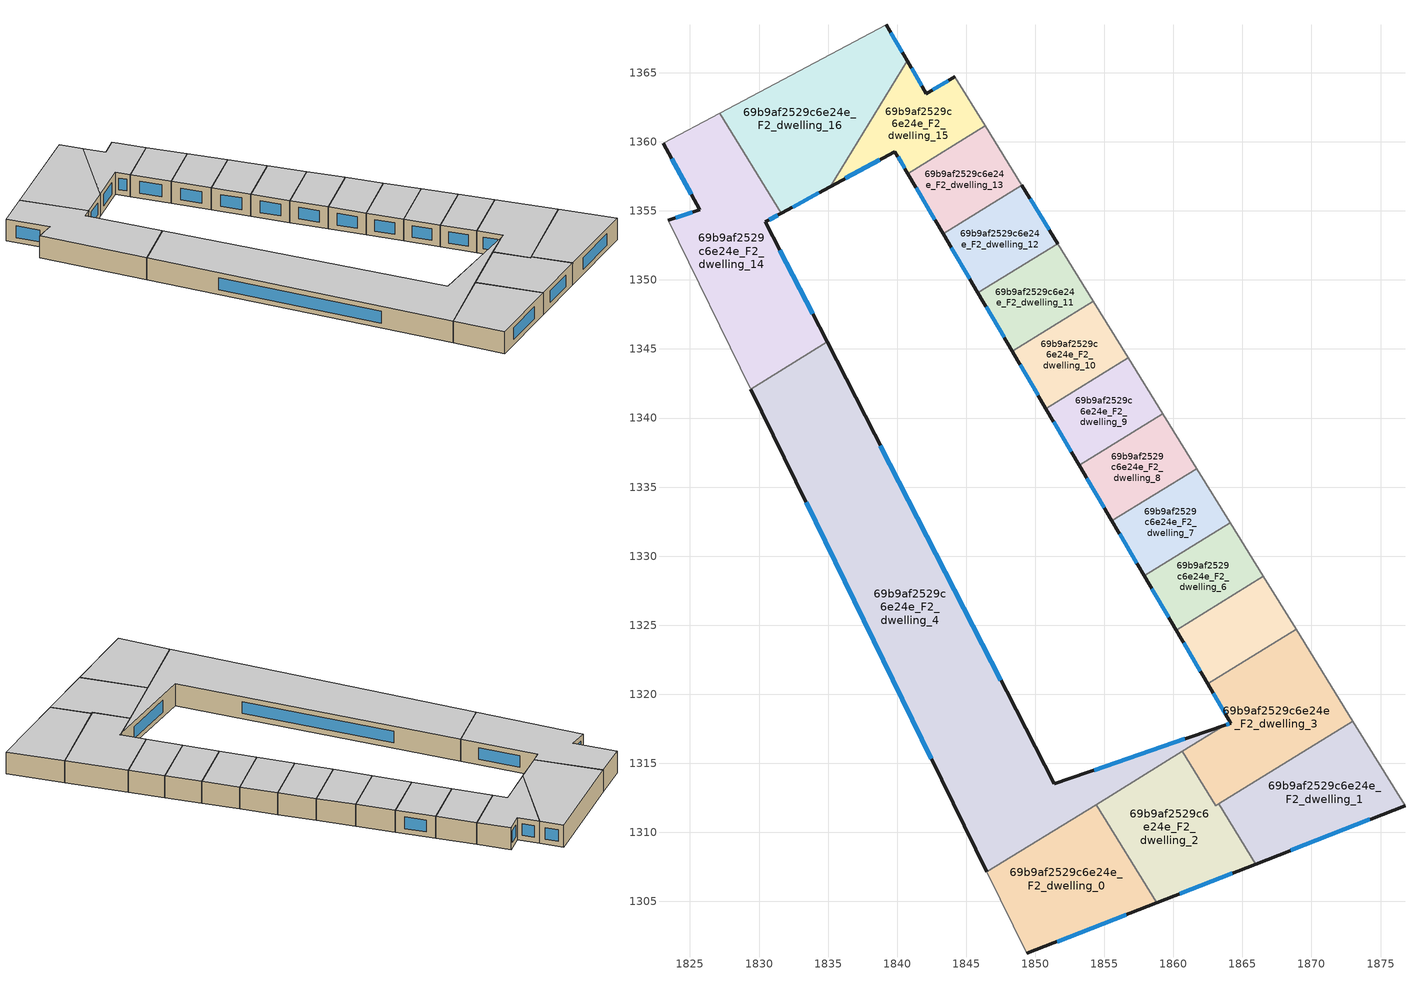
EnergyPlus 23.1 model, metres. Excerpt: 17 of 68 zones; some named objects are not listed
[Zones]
69b9af2529c6e24e_F2_dwelling_0
 floor to 69b9af2529c6e24e_F1_dwelling_0 (EU_floor_Construction): 1854.4,1312.01 1858.78,1304.91 1849.38,1301.23 1846.49,1307.13 z6
 wall outside (EU_wall_Construction): 1849.38,1301.23 1858.78,1304.91 z6:9
 wall to 69b9af2529c6e24e_F2_dwelling_2 (EU_wall_Construction): 1858.78,1304.91 1854.4,1312.01 z6:9
 wall adiabatic (EU_wall_Construction): 1846.49,1307.13 1849.38,1301.23 z6:9
 wall to 69b9af2529c6e24e_F2_dwelling_4 (EU_wall_Construction): 1854.4,1312.01 1846.49,1307.13 z6:9
 window (EU_Window_Construction): 1851.59,1302.09 1856.58,1304.04 z6.7:8.3
 ceiling to 69b9af2529c6e24e_F3_dwelling_0 (EU_floor_Construction): 1858.78,1304.91 1854.4,1312.01 1846.49,1307.13 1849.38,1301.23 z9
69b9af2529c6e24e_F2_dwelling_1
 floor to 69b9af2529c6e24e_F1_dwelling_1 (EU_floor_Construction): 1872.99,1318.05 1876.77,1311.93 1865.96,1307.71 1863.28,1312.06 z6
 wall outside (EU_wall_Construction): 1865.96,1307.71 1876.77,1311.93 z6:9
 wall adiabatic (EU_wall_Construction): 1876.77,1311.93 1872.99,1318.05 z6:9
 wall to 69b9af2529c6e24e_F2_dwelling_2 (EU_wall_Construction): 1863.28,1312.06 1865.96,1307.71 z6:9
 wall to 69b9af2529c6e24e_F2_dwelling_3 (EU_wall_Construction): 1872.99,1318.05 1863.28,1312.06 z6:9
 window (EU_Window_Construction): 1868.5,1308.7 1874.23,1310.94 z6.7:8.3
 ceiling to 69b9af2529c6e24e_F3_dwelling_1 (EU_floor_Construction): 1876.77,1311.93 1872.99,1318.05 1863.28,1312.06 1865.96,1307.71 z9
69b9af2529c6e24e_F2_dwelling_10
 floor to 69b9af2529c6e24e_F1_dwelling_10 (EU_floor_Construction): 1854.21,1348.47 1856.74,1344.37 1850.78,1340.68 1848.33,1344.84 z6
 wall outside (EU_wall_Construction): 1848.33,1344.84 1850.78,1340.68 z6:9
 wall to 69b9af2529c6e24e_F2_dwelling_11 (EU_wall_Construction): 1854.21,1348.47 1848.33,1344.84 z6:9
 wall adiabatic (EU_wall_Construction): 1856.74,1344.37 1854.21,1348.47 z6:9
 wall to 69b9af2529c6e24e_F2_dwelling_9 (EU_wall_Construction): 1850.78,1340.68 1856.74,1344.37 z6:9
 window (EU_Window_Construction): 1848.91,1343.87 1850.2,1341.66 z6.7:8.3
 ceiling to 69b9af2529c6e24e_F3_dwelling_10 (EU_floor_Construction): 1856.74,1344.37 1854.21,1348.47 1848.33,1344.84 1850.78,1340.68 z9
69b9af2529c6e24e_F2_dwelling_11
 floor to 69b9af2529c6e24e_F1_dwelling_11 (EU_floor_Construction): 1851.64,1352.63 1854.21,1348.47 1848.33,1344.84 1845.85,1349.06 z6
 wall outside (EU_wall_Construction): 1845.85,1349.06 1848.33,1344.84 z6:9
 wall to 69b9af2529c6e24e_F2_dwelling_12 (EU_wall_Construction): 1851.64,1352.63 1845.85,1349.06 z6:9
 wall adiabatic (EU_wall_Construction): 1854.21,1348.47 1851.64,1352.63 z6:9
 window (EU_Window_Construction): 1846.44,1348.07 1847.75,1345.83 z6.7:8.3
 ceiling to 69b9af2529c6e24e_F3_dwelling_11 (EU_floor_Construction): 1854.21,1348.47 1851.64,1352.63 1845.85,1349.06 1848.33,1344.84 z9
69b9af2529c6e24e_F2_dwelling_12
 floor to 69b9af2529c6e24e_F1_dwelling_12 (EU_floor_Construction): 1849.03,1356.86 1851.64,1352.63 1845.85,1349.06 1843.34,1353.35 z6
 wall outside (EU_wall_Construction): 1851.64,1352.63 1849.03,1356.86 / 1843.34,1353.35 1845.85,1349.06 z6:9
 wall to 69b9af2529c6e24e_F2_dwelling_13 (EU_wall_Construction): 1849.03,1356.86 1843.34,1353.35 z6:9
 window (EU_Window_Construction): 1851.02,1353.62 1849.64,1355.86 / 1843.93,1352.34 1845.26,1350.07 z6.7:8.3
 ceiling to 69b9af2529c6e24e_F3_dwelling_12 (EU_floor_Construction): 1851.64,1352.63 1849.03,1356.86 1843.34,1353.35 1845.85,1349.06 z9
69b9af2529c6e24e_F2_dwelling_13
 floor to 69b9af2529c6e24e_F1_dwelling_13 (EU_floor_Construction): 1846.37,1361.15 1849.03,1356.86 1843.34,1353.35 1840.78,1357.7 z6
 wall outside (EU_wall_Construction): 1840.78,1357.7 1843.34,1353.35 z6:9
 wall to 69b9af2529c6e24e_F2_dwelling_15 (EU_wall_Construction): 1846.37,1361.15 1840.78,1357.7 z6:9
 wall adiabatic (EU_wall_Construction): 1849.03,1356.86 1846.37,1361.15 z6:9
 window (EU_Window_Construction): 1841.38,1356.68 1842.74,1354.37 z6.7:8.3
 ceiling to 69b9af2529c6e24e_F3_dwelling_13 (EU_floor_Construction): 1849.03,1356.86 1846.37,1361.15 1840.78,1357.7 1843.34,1353.35 z9
69b9af2529c6e24e_F2_dwelling_14
 floor to 69b9af2529c6e24e_F1_dwelling_14 (EU_floor_Construction): 1827.15,1362.07 1831.62,1354.83 1830.46,1354.2 1834.92,1345.51 1829.39,1342.1 1823.41,1354.31 1825.72,1355.08 1823.05,1359.89 z6
 wall outside (EU_wall_Construction): 1823.05,1359.89 1825.72,1355.08 1823.41,1354.31 / 1834.92,1345.51 1830.46,1354.2 1831.62,1354.83 z6:9
 wall adiabatic (EU_wall_Construction): 1827.15,1362.07 1823.05,1359.89 / 1823.41,1354.31 1829.39,1342.1 z6:9
 wall to 69b9af2529c6e24e_F2_dwelling_16 (EU_wall_Construction): 1831.62,1354.83 1827.15,1362.07 z6:9
 wall to 69b9af2529c6e24e_F2_dwelling_4 (EU_wall_Construction): 1829.39,1342.1 1834.92,1345.51 z6:9
 window (EU_Window_Construction): 1825.18,1354.9 1823.95,1354.49 / 1823.67,1358.76 1825.09,1356.21 / 1830.73,1354.35 1831.35,1354.68 / 1833.87,1347.55 1831.51,1352.16 z6.7:8.3
 ceiling to 69b9af2529c6e24e_F3_dwelling_14 (EU_floor_Construction): 1834.92,1345.51 1830.46,1354.2 1831.62,1354.83 1827.15,1362.07 1823.05,1359.89 1825.72,1355.08 1823.41,1354.31 1829.39,1342.1 z9
69b9af2529c6e24e_F2_dwelling_15
 floor to 69b9af2529c6e24e_F1_dwelling_15 (EU_floor_Construction): 1844.17,1364.72 1846.37,1361.15 1840.78,1357.7 1839.84,1359.29 1835.15,1356.75 1840.72,1365.89 1842.11,1363.48 z6
 wall outside (EU_wall_Construction): 1835.15,1356.75 1839.84,1359.29 1840.78,1357.7 / 1844.17,1364.72 1842.11,1363.48 1840.72,1365.89 z6:9
 wall adiabatic (EU_wall_Construction): 1846.37,1361.15 1844.17,1364.72 z6:9
 wall to 69b9af2529c6e24e_F2_dwelling_16 (EU_wall_Construction): 1840.72,1365.89 1835.15,1356.75 z6:9
 window (EU_Window_Construction): 1840.06,1358.92 1840.56,1358.08 / 1836.26,1357.34 1838.74,1358.69 / 1841.78,1364.05 1841.04,1365.32 / 1843.69,1364.43 1842.6,1363.77 z6.7:8.3
 ceiling to 69b9af2529c6e24e_F3_dwelling_15 (EU_floor_Construction): 1846.37,1361.15 1844.17,1364.72 1842.11,1363.48 1840.72,1365.89 1835.15,1356.75 1839.84,1359.29 1840.78,1357.7 z9
69b9af2529c6e24e_F2_dwelling_16
 floor to 69b9af2529c6e24e_F1_dwelling_16 (EU_floor_Construction): 1839.2,1368.49 1840.72,1365.89 1835.15,1356.75 1831.62,1354.83 1827.15,1362.07 z6
 wall outside (EU_wall_Construction): 1840.72,1365.89 1839.2,1368.49 / 1831.62,1354.83 1835.15,1356.75 z6:9
 wall adiabatic (EU_wall_Construction): 1839.2,1368.49 1827.15,1362.07 z6:9
 window (EU_Window_Construction): 1840.36,1366.5 1839.56,1367.88 / 1832.45,1355.28 1834.32,1356.3 z6.7:8.3
 ceiling to 69b9af2529c6e24e_F3_dwelling_16 (EU_floor_Construction): 1835.15,1356.75 1840.72,1365.89 1839.2,1368.49 1827.15,1362.07 1831.62,1354.83 z9
69b9af2529c6e24e_F2_dwelling_2
 floor to 69b9af2529c6e24e_F1_dwelling_2 (EU_floor_Construction): 1863.28,1312.06 1865.96,1307.71 1858.78,1304.91 1854.4,1312.01 1860.65,1315.87 1863.08,1311.94 z6
 wall outside (EU_wall_Construction): 1858.78,1304.91 1865.96,1307.71 z6:9
 wall to 69b9af2529c6e24e_F2_dwelling_3 (EU_wall_Construction): 1863.28,1312.06 1863.08,1311.94 1860.65,1315.87 z6:9
 wall to 69b9af2529c6e24e_F2_dwelling_4 (EU_wall_Construction): 1860.65,1315.87 1854.4,1312.02 z6:9
 window (EU_Window_Construction): 1860.47,1305.56 1864.28,1307.05 z6.7:8.3
 ceiling to 69b9af2529c6e24e_F3_dwelling_2 (EU_floor_Construction): 1865.96,1307.71 1863.28,1312.06 1863.08,1311.94 1860.65,1315.87 1854.4,1312.01 1858.78,1304.91 z9
69b9af2529c6e24e_F2_dwelling_3
 floor to 69b9af2529c6e24e_F1_dwelling_3 (EU_floor_Construction): 1868.88,1324.71 1872.99,1318.05 1863.08,1311.94 1860.65,1315.87 1863.72,1317.76 1864.15,1317.91 1862.48,1320.76 z6
 wall outside (EU_wall_Construction): 1862.48,1320.76 1864.15,1317.91 1863.72,1317.76 z6:9
 wall to 69b9af2529c6e24e_F2_dwelling_5 (EU_wall_Construction): 1868.88,1324.71 1862.48,1320.76 z6:9
 wall adiabatic (EU_wall_Construction): 1872.99,1318.05 1868.88,1324.71 z6:9
 wall to 69b9af2529c6e24e_F2_dwelling_4 (EU_wall_Construction): 1863.72,1317.76 1860.65,1315.87 z6:9
 window (EU_Window_Construction): 1864.05,1317.88 1863.82,1317.8 / 1862.88,1320.09 1863.76,1318.58 z6.7:8.3
 ceiling to 69b9af2529c6e24e_F3_dwelling_3 (EU_floor_Construction): 1872.99,1318.05 1868.88,1324.71 1862.48,1320.76 1864.15,1317.91 1863.72,1317.76 1860.65,1315.87 1863.08,1311.94 z9
69b9af2529c6e24e_F2_dwelling_4
 floor to 69b9af2529c6e24e_F1_dwelling_4 (EU_floor_Construction): 1863.72,1317.76 1846.49,1307.13 1829.39,1342.1 1834.92,1345.51 1851.38,1313.5 z6
 wall outside (EU_wall_Construction): 1863.72,1317.76 1851.38,1313.5 1834.92,1345.51 / 1829.39,1342.1 1846.49,1307.13 z6:9
 window (EU_Window_Construction): 1860.82,1316.76 1854.28,1314.5 / 1833.4,1333.89 1842.47,1315.35 / 1847.51,1321.02 1838.79,1338 z6.7:8.3
 ceiling to 69b9af2529c6e24e_F3_dwelling_4 (EU_floor_Construction): 1863.72,1317.76 1851.38,1313.5 1834.92,1345.51 1829.39,1342.1 1846.49,1307.13 z9
69b9af2529c6e24e_F2_dwelling_5
 floor to 69b9af2529c6e24e_F1_dwelling_5 (EU_floor_Construction): 1866.52,1328.53 1868.88,1324.71 1862.48,1320.76 1860.2,1324.64 z6
 wall outside (EU_wall_Construction): 1860.2,1324.64 1862.48,1320.76 z6:9
 wall to 69b9af2529c6e24e_F2_dwelling_6 (EU_wall_Construction): 1866.52,1328.53 1860.2,1324.64 z6:9
 wall adiabatic (EU_wall_Construction): 1868.88,1324.71 1866.52,1328.53 z6:9
 window (EU_Window_Construction): 1860.74,1323.73 1861.95,1321.67 z6.7:8.3
 ceiling to 69b9af2529c6e24e_F3_dwelling_5 (EU_floor_Construction): 1868.88,1324.71 1866.52,1328.53 1860.2,1324.64 1862.48,1320.76 z9
69b9af2529c6e24e_F2_dwelling_6
 floor to 69b9af2529c6e24e_F1_dwelling_6 (EU_floor_Construction): 1864.12,1332.41 1866.52,1328.53 1860.2,1324.64 1857.9,1328.57 z6
 wall outside (EU_wall_Construction): 1857.9,1328.57 1860.2,1324.64 z6:9
 wall to 69b9af2529c6e24e_F2_dwelling_7 (EU_wall_Construction): 1864.12,1332.41 1857.9,1328.57 z6:9
 wall adiabatic (EU_wall_Construction): 1866.52,1328.53 1864.12,1332.41 z6:9
 window (EU_Window_Construction): 1858.44,1327.64 1859.66,1325.56 z6.7:8.3
 ceiling to 69b9af2529c6e24e_F3_dwelling_6 (EU_floor_Construction): 1866.52,1328.53 1864.12,1332.41 1857.9,1328.57 1860.2,1324.64 z9
69b9af2529c6e24e_F2_dwelling_7
 floor to 69b9af2529c6e24e_F1_dwelling_7 (EU_floor_Construction): 1861.7,1336.34 1864.12,1332.41 1857.9,1328.57 1855.55,1332.55 z6
 wall outside (EU_wall_Construction): 1855.55,1332.55 1857.9,1328.57 z6:9
 wall to 69b9af2529c6e24e_F2_dwelling_8 (EU_wall_Construction): 1861.7,1336.34 1855.55,1332.55 z6:9
 wall adiabatic (EU_wall_Construction): 1864.12,1332.41 1861.7,1336.34 z6:9
 window (EU_Window_Construction): 1856.1,1331.61 1857.35,1329.5 z6.7:8.3
 ceiling to 69b9af2529c6e24e_F3_dwelling_7 (EU_floor_Construction): 1864.12,1332.41 1861.7,1336.34 1855.55,1332.55 1857.9,1328.57 z9
69b9af2529c6e24e_F2_dwelling_8
 floor to 69b9af2529c6e24e_F1_dwelling_8 (EU_floor_Construction): 1859.24,1340.32 1861.7,1336.34 1855.55,1332.55 1853.18,1336.59 z6
 wall outside (EU_wall_Construction): 1853.18,1336.59 1855.55,1332.55 z6:9
 wall to 69b9af2529c6e24e_F2_dwelling_9 (EU_wall_Construction): 1859.24,1340.32 1853.18,1336.59 z6:9
 wall adiabatic (EU_wall_Construction): 1861.7,1336.34 1859.24,1340.32 z6:9
 window (EU_Window_Construction): 1853.74,1335.64 1855,1333.5 z6.7:8.3
 ceiling to 69b9af2529c6e24e_F3_dwelling_8 (EU_floor_Construction): 1861.7,1336.34 1859.24,1340.32 1853.18,1336.59 1855.55,1332.55 z9
69b9af2529c6e24e_F2_dwelling_9
 floor to 69b9af2529c6e24e_F1_dwelling_9 (EU_floor_Construction): 1856.74,1344.37 1859.24,1340.32 1853.18,1336.59 1850.78,1340.68 z6
 wall outside (EU_wall_Construction): 1850.78,1340.68 1853.18,1336.59 z6:9
 wall adiabatic (EU_wall_Construction): 1859.24,1340.32 1856.74,1344.37 z6:9
 window (EU_Window_Construction): 1851.34,1339.72 1852.62,1337.55 z6.7:8.3
 ceiling to 69b9af2529c6e24e_F3_dwelling_9 (EU_floor_Construction): 1859.24,1340.32 1856.74,1344.37 1850.78,1340.68 1853.18,1336.59 z9
[Building]
EU S2 Campaign: North Axis=0; Terrain=City; Solar Distribution=FullExterior
[Site:Location]
Budapest.Ferenc.Liszt.Intl.AP: Latitude=47.437; Longitude=19.256; Time Zone=1; Elevation=185
[SizingPeriod:WeatherFileDays]
AnnualSizingPeriod: Begin Month=1; Begin Day of Month=1; End Month=12; End Day of Month=31; Day of Week for Start Day=Monday; Use Weather File Daylight Saving Period=No; Use Weather File Rain and Snow Indicators=No
[MATERIAL]
EU_InternalMass_Material: Roughness=MediumRough; Thickness=0.1; Conductivity=1; Density=1800; Specific Heat=900; Thermal Absorptance=0.9; Solar Absorptance=0.7; Visible Absorptance=0.7
[MATERIAL:NOMASS] Roughness=MediumRough; Thermal Absorptance=0.9; Solar Absorptance=0.7; Visible Absorptance=0.7
Name | Thermal Resistance
EU_wall_NoMass | 0.832559
EU_floor_NoMass | 0.872794
[WINDOWMATERIAL:SIMPLEGLAZINGSYSTEM]
EU_Window_SimpleGlazing: UFactor=2.79869; Solar Heat Gain Coefficient=0.75; Visible Transmittance=0.75
[CONSTRUCTION]
EU_wall_Construction: EU_wall_NoMass
EU_floor_Construction: EU_floor_NoMass
EU_Window_Construction: EU_Window_SimpleGlazing
EU_InternalMass_Construction: EU_InternalMass_Material
[ZONE] Type=1; Multiplier=1; Ceiling Height=autocalculate; Floor Area=autocalculate; Part of Total Floor Area=Yes
Name | Volume
69b9af2529c6e24e_F2_dwelling_0 | 215.676
69b9af2529c6e24e_F2_dwelling_1 | 210.775
69b9af2529c6e24e_F2_dwelling_10 | 100.59
69b9af2529c6e24e_F2_dwelling_11 | 100.532
69b9af2529c6e24e_F2_dwelling_12 | 100.493
69b9af2529c6e24e_F2_dwelling_13 | 100.437
69b9af2529c6e24e_F2_dwelling_14 | 338.41
69b9af2529c6e24e_F2_dwelling_15 | 128.055
69b9af2529c6e24e_F2_dwelling_16 | 267.059
69b9af2529c6e24e_F2_dwelling_2 | 202.454
69b9af2529c6e24e_F2_dwelling_3 | 233.777
69b9af2529c6e24e_F2_dwelling_4 | 856.528
69b9af2529c6e24e_F2_dwelling_5 | 100.782
69b9af2529c6e24e_F2_dwelling_6 | 100.745
69b9af2529c6e24e_F2_dwelling_7 | 100.714
69b9af2529c6e24e_F2_dwelling_8 | 100.673
69b9af2529c6e24e_F2_dwelling_9 | 100.634
[INTERNALMASS] Construction=EU_InternalMass_Construction
Name | Zone or ZoneList | Surface Area
69b9af2529c6e24e_F2_dwelling_0_EU_InternalMass | 69b9af2529c6e24e_F2_dwelling_0 | 71.8936
69b9af2529c6e24e_F2_dwelling_1_EU_InternalMass | 69b9af2529c6e24e_F2_dwelling_1 | 70.2612
69b9af2529c6e24e_F2_dwelling_2_EU_InternalMass | 69b9af2529c6e24e_F2_dwelling_2 | 67.4808
69b9af2529c6e24e_F2_dwelling_3_EU_InternalMass | 69b9af2529c6e24e_F2_dwelling_3 | 77.9284
69b9af2529c6e24e_F2_dwelling_4_EU_InternalMass | 69b9af2529c6e24e_F2_dwelling_4 | 285.512
69b9af2529c6e24e_F2_dwelling_5_EU_InternalMass | 69b9af2529c6e24e_F2_dwelling_5 | 33.5942
69b9af2529c6e24e_F2_dwelling_6_EU_InternalMass | 69b9af2529c6e24e_F2_dwelling_6 | 33.5815
69b9af2529c6e24e_F2_dwelling_7_EU_InternalMass | 69b9af2529c6e24e_F2_dwelling_7 | 33.5711
69b9af2529c6e24e_F2_dwelling_8_EU_InternalMass | 69b9af2529c6e24e_F2_dwelling_8 | 33.5578
69b9af2529c6e24e_F2_dwelling_9_EU_InternalMass | 69b9af2529c6e24e_F2_dwelling_9 | 33.5446
69b9af2529c6e24e_F2_dwelling_10_EU_InternalMass | 69b9af2529c6e24e_F2_dwelling_10 | 33.5301
69b9af2529c6e24e_F2_dwelling_11_EU_InternalMass | 69b9af2529c6e24e_F2_dwelling_11 | 33.5119
69b9af2529c6e24e_F2_dwelling_12_EU_InternalMass | 69b9af2529c6e24e_F2_dwelling_12 | 33.4976
69b9af2529c6e24e_F2_dwelling_13_EU_InternalMass | 69b9af2529c6e24e_F2_dwelling_13 | 33.479
69b9af2529c6e24e_F2_dwelling_14_EU_InternalMass | 69b9af2529c6e24e_F2_dwelling_14 | 112.805
69b9af2529c6e24e_F2_dwelling_15_EU_InternalMass | 69b9af2529c6e24e_F2_dwelling_15 | 42.6843
69b9af2529c6e24e_F2_dwelling_16_EU_InternalMass | 69b9af2529c6e24e_F2_dwelling_16 | 89.0198
[OTHEREQUIPMENT] Fuel Type=Electricity; Design Level Calculation Method=Watts/Area; Power per Zone Floor Area=1; Fraction Latent=0; Fraction Radiant=0; Fraction Lost=0; Carbon Dioxide Generation Rate=0; EndUse Subcategory=EU_Step8_InternalGains
Name | Zone or ZoneList or Space or SpaceList | Schedule
EU_Step8_InternalGain_69b9af2529c6e24e_F2_dwelling_0_f000 | 69b9af2529c6e24e_F2_dwelling_0 | EU_Step8_GainSchedule_69b9af2529c6e24e_F2_dwelling_0_f000
EU_Step8_InternalGain_69b9af2529c6e24e_F2_dwelling_1_f000 | 69b9af2529c6e24e_F2_dwelling_1 | EU_Step8_GainSchedule_69b9af2529c6e24e_F2_dwelling_1_f000
EU_Step8_InternalGain_69b9af2529c6e24e_F2_dwelling_2_f000 | 69b9af2529c6e24e_F2_dwelling_2 | EU_Step8_GainSchedule_69b9af2529c6e24e_F2_dwelling_2_f000
EU_Step8_InternalGain_69b9af2529c6e24e_F2_dwelling_3_f000 | 69b9af2529c6e24e_F2_dwelling_3 | EU_Step8_GainSchedule_69b9af2529c6e24e_F2_dwelling_3_f000
EU_Step8_InternalGain_69b9af2529c6e24e_F2_dwelling_4_f000 | 69b9af2529c6e24e_F2_dwelling_4 | EU_Step8_GainSchedule_69b9af2529c6e24e_F2_dwelling_4_f000
EU_Step8_InternalGain_69b9af2529c6e24e_F2_dwelling_5_f000 | 69b9af2529c6e24e_F2_dwelling_5 | EU_Step8_GainSchedule_69b9af2529c6e24e_F2_dwelling_5_f000
EU_Step8_InternalGain_69b9af2529c6e24e_F2_dwelling_6_f000 | 69b9af2529c6e24e_F2_dwelling_6 | EU_Step8_GainSchedule_69b9af2529c6e24e_F2_dwelling_6_f000
EU_Step8_InternalGain_69b9af2529c6e24e_F2_dwelling_7_f000 | 69b9af2529c6e24e_F2_dwelling_7 | EU_Step8_GainSchedule_69b9af2529c6e24e_F2_dwelling_7_f000
EU_Step8_InternalGain_69b9af2529c6e24e_F2_dwelling_8_f000 | 69b9af2529c6e24e_F2_dwelling_8 | EU_Step8_GainSchedule_69b9af2529c6e24e_F2_dwelling_8_f000
EU_Step8_InternalGain_69b9af2529c6e24e_F2_dwelling_9_f000 | 69b9af2529c6e24e_F2_dwelling_9 | EU_Step8_GainSchedule_69b9af2529c6e24e_F2_dwelling_9_f000
EU_Step8_InternalGain_69b9af2529c6e24e_F2_dwelling_10_f000 | 69b9af2529c6e24e_F2_dwelling_10 | EU_Step8_GainSchedule_69b9af2529c6e24e_F2_dwelling_10_f000
EU_Step8_InternalGain_69b9af2529c6e24e_F2_dwelling_11_f000 | 69b9af2529c6e24e_F2_dwelling_11 | EU_Step8_GainSchedule_69b9af2529c6e24e_F2_dwelling_11_f000
EU_Step8_InternalGain_69b9af2529c6e24e_F2_dwelling_12_f000 | 69b9af2529c6e24e_F2_dwelling_12 | EU_Step8_GainSchedule_69b9af2529c6e24e_F2_dwelling_12_f000
EU_Step8_InternalGain_69b9af2529c6e24e_F2_dwelling_13_f000 | 69b9af2529c6e24e_F2_dwelling_13 | EU_Step8_GainSchedule_69b9af2529c6e24e_F2_dwelling_13_f000
EU_Step8_InternalGain_69b9af2529c6e24e_F2_dwelling_14_f000 | 69b9af2529c6e24e_F2_dwelling_14 | EU_Step8_GainSchedule_69b9af2529c6e24e_F2_dwelling_14_f000
EU_Step8_InternalGain_69b9af2529c6e24e_F2_dwelling_15_f000 | 69b9af2529c6e24e_F2_dwelling_15 | EU_Step8_GainSchedule_69b9af2529c6e24e_F2_dwelling_15_f000
EU_Step8_InternalGain_69b9af2529c6e24e_F2_dwelling_16_f000 | 69b9af2529c6e24e_F2_dwelling_16 | EU_Step8_GainSchedule_69b9af2529c6e24e_F2_dwelling_16_f000
[ZONEVENTILATION:DESIGNFLOWRATE] Schedule=EU_AlwaysOn; Design Flow Rate Calculation Method=AirChanges/Hour; Air Changes per Hour=0.475469; Ventilation Type=Natural; Fan Pressure Rise=0; Fan Total Efficiency=1; Constant Term Coefficient=1; Temperature Term Coefficient=0; Velocity Term Coefficient=0; Velocity Squared Term Coefficient=0; Minimum Indoor Temperature=-100; Maximum Indoor Temperature=100; Delta Temperature=-100; Minimum Outdoor Temperature=-100; Maximum Outdoor Temperature=100; Maximum Wind Speed=40
Name | Zone or ZoneList or Space or SpaceList
EU_ConstantAir_69b9af2529c6e24e_F2_dwelling_0 | 69b9af2529c6e24e_F2_dwelling_0
EU_ConstantAir_69b9af2529c6e24e_F2_dwelling_1 | 69b9af2529c6e24e_F2_dwelling_1
EU_ConstantAir_69b9af2529c6e24e_F2_dwelling_2 | 69b9af2529c6e24e_F2_dwelling_2
EU_ConstantAir_69b9af2529c6e24e_F2_dwelling_3 | 69b9af2529c6e24e_F2_dwelling_3
EU_ConstantAir_69b9af2529c6e24e_F2_dwelling_4 | 69b9af2529c6e24e_F2_dwelling_4
EU_ConstantAir_69b9af2529c6e24e_F2_dwelling_5 | 69b9af2529c6e24e_F2_dwelling_5
EU_ConstantAir_69b9af2529c6e24e_F2_dwelling_6 | 69b9af2529c6e24e_F2_dwelling_6
EU_ConstantAir_69b9af2529c6e24e_F2_dwelling_7 | 69b9af2529c6e24e_F2_dwelling_7
EU_ConstantAir_69b9af2529c6e24e_F2_dwelling_8 | 69b9af2529c6e24e_F2_dwelling_8
EU_ConstantAir_69b9af2529c6e24e_F2_dwelling_9 | 69b9af2529c6e24e_F2_dwelling_9
EU_ConstantAir_69b9af2529c6e24e_F2_dwelling_10 | 69b9af2529c6e24e_F2_dwelling_10
EU_ConstantAir_69b9af2529c6e24e_F2_dwelling_11 | 69b9af2529c6e24e_F2_dwelling_11
EU_ConstantAir_69b9af2529c6e24e_F2_dwelling_12 | 69b9af2529c6e24e_F2_dwelling_12
EU_ConstantAir_69b9af2529c6e24e_F2_dwelling_13 | 69b9af2529c6e24e_F2_dwelling_13
EU_ConstantAir_69b9af2529c6e24e_F2_dwelling_14 | 69b9af2529c6e24e_F2_dwelling_14
EU_ConstantAir_69b9af2529c6e24e_F2_dwelling_15 | 69b9af2529c6e24e_F2_dwelling_15
EU_ConstantAir_69b9af2529c6e24e_F2_dwelling_16 | 69b9af2529c6e24e_F2_dwelling_16
[HVACTEMPLATE:ZONE:IDEALLOADSAIRSYSTEM] System Availability Schedule=EU_AlwaysOn; Maximum Heating Supply Air Temperature=50; Minimum Cooling Supply Air Temperature=13; Maximum Heating Supply Air Humidity Ratio=0.0156; Minimum Cooling Supply Air Humidity Ratio=0.0077; Heating Limit=NoLimit; Cooling Limit=NoLimit; Heating Availability Schedule=EU_AlwaysOn; Cooling Availability Schedule=EU_CoolingOff; Dehumidification Control Type=ConstantSensibleHeatRatio; Cooling Sensible Heat Ratio=0.7; Dehumidification Setpoint=60; Humidification Control Type=None; Humidification Setpoint=30; Outdoor Air Method=None; Outdoor Air Flow Rate per Person=0.00944; Outdoor Air Flow Rate per Zone Floor Area=0; Outdoor Air Flow Rate per Zone=0; Demand Controlled Ventilation Type=None; Outdoor Air Economizer Type=NoEconomizer; Heat Recovery Type=None; Sensible Heat Recovery Effectiveness=0.7; Latent Heat Recovery Effectiveness=0.65
Name | Template Thermostat
69b9af2529c6e24e_F2_dwelling_0 | EU_HeatOnly_69b9af2529c6e24e_F2_dwelling_0
69b9af2529c6e24e_F2_dwelling_1 | EU_HeatOnly_69b9af2529c6e24e_F2_dwelling_1
69b9af2529c6e24e_F2_dwelling_2 | EU_HeatOnly_69b9af2529c6e24e_F2_dwelling_2
69b9af2529c6e24e_F2_dwelling_3 | EU_HeatOnly_69b9af2529c6e24e_F2_dwelling_3
69b9af2529c6e24e_F2_dwelling_4 | EU_HeatOnly_69b9af2529c6e24e_F2_dwelling_4
69b9af2529c6e24e_F2_dwelling_5 | EU_HeatOnly_69b9af2529c6e24e_F2_dwelling_5
69b9af2529c6e24e_F2_dwelling_6 | EU_HeatOnly_69b9af2529c6e24e_F2_dwelling_6
69b9af2529c6e24e_F2_dwelling_7 | EU_HeatOnly_69b9af2529c6e24e_F2_dwelling_7
69b9af2529c6e24e_F2_dwelling_8 | EU_HeatOnly_69b9af2529c6e24e_F2_dwelling_8
69b9af2529c6e24e_F2_dwelling_9 | EU_HeatOnly_69b9af2529c6e24e_F2_dwelling_9
69b9af2529c6e24e_F2_dwelling_10 | EU_HeatOnly_69b9af2529c6e24e_F2_dwelling_10
69b9af2529c6e24e_F2_dwelling_11 | EU_HeatOnly_69b9af2529c6e24e_F2_dwelling_11
69b9af2529c6e24e_F2_dwelling_12 | EU_HeatOnly_69b9af2529c6e24e_F2_dwelling_12
69b9af2529c6e24e_F2_dwelling_13 | EU_HeatOnly_69b9af2529c6e24e_F2_dwelling_13
69b9af2529c6e24e_F2_dwelling_14 | EU_HeatOnly_69b9af2529c6e24e_F2_dwelling_14
69b9af2529c6e24e_F2_dwelling_15 | EU_HeatOnly_69b9af2529c6e24e_F2_dwelling_15
69b9af2529c6e24e_F2_dwelling_16 | EU_HeatOnly_69b9af2529c6e24e_F2_dwelling_16
[SIZING:ZONE] Zone Cooling Design Supply Air Temperature Input Method=SupplyAirTemperature; Zone Cooling Design Supply Air Temperature=13; Zone Heating Design Supply Air Temperature Input Method=SupplyAirTemperature; Zone Heating Design Supply Air Temperature=50; Zone Cooling Design Supply Air Humidity Ratio=0.008; Zone Heating Design Supply Air Humidity Ratio=0.008; Cooling Design Air Flow Method=DesignDay; Cooling Design Air Flow Rate=0; Cooling Minimum Air Flow per Zone Floor Area=0.000762; Cooling Minimum Air Flow=0; Cooling Minimum Air Flow Fraction=0.2; Heating Design Air Flow Method=DesignDay; Heating Design Air Flow Rate=0; Heating Maximum Air Flow per Zone Floor Area=0.002032; Heating Maximum Air Flow=0.141576; Heating Maximum Air Flow Fraction=0.3; Account for Dedicated Outdoor Air System=No; Dedicated Outdoor Air System Control Strategy=NeutralSupplyAir; Dedicated Outdoor Air Low Setpoint Temperature for Design=autosize; Dedicated Outdoor Air High Setpoint Temperature for Design=autosize; Zone Load Sizing Method=Sensible Load Only No Latent Load; Zone Latent Cooling Design Supply Air Humidity Ratio Input Method=HumidityRatioDifference; Zone Cooling Design Supply Air Humidity Ratio Difference=0.005; Zone Latent Heating Design Supply Air Humidity Ratio Input Method=HumidityRatioDifference; Zone Humidification Design Supply Air Humidity Ratio Difference=0.005
69b9af2529c6e24e_F2_dwelling_0; 69b9af2529c6e24e_F2_dwelling_1; 69b9af2529c6e24e_F2_dwelling_2; 69b9af2529c6e24e_F2_dwelling_3; 69b9af2529c6e24e_F2_dwelling_4; 69b9af2529c6e24e_F2_dwelling_5; 69b9af2529c6e24e_F2_dwelling_6; 69b9af2529c6e24e_F2_dwelling_7; 69b9af2529c6e24e_F2_dwelling_8; 69b9af2529c6e24e_F2_dwelling_9; 69b9af2529c6e24e_F2_dwelling_10; 69b9af2529c6e24e_F2_dwelling_11; 69b9af2529c6e24e_F2_dwelling_12; 69b9af2529c6e24e_F2_dwelling_13; 69b9af2529c6e24e_F2_dwelling_14; 69b9af2529c6e24e_F2_dwelling_15; 69b9af2529c6e24e_F2_dwelling_16
[SCHEDULE:CONSTANT]
Name | Hourly Value
EU_AlwaysOn | 1
EU_CoolingOff | 0
[SCHEDULE:FILE] Column Number=1; Rows to Skip at Top=0; Number of Hours of Data=8760; Column Separator=Comma; Interpolate to Timestep=No; Minutes per Item=60; Adjust Schedule for Daylight Savings=Yes
Name | File
EU_Step8_GainSchedule_69b9af2529c6e24e_F2_dwelling_0_f000 | ../../schedules/69b9af2529c6e24e/69b9af2529c6e24e_F2_dwelling_0_f000_gain.csv
EU_Step8_GainSchedule_69b9af2529c6e24e_F2_dwelling_1_f000 | ../../schedules/69b9af2529c6e24e/69b9af2529c6e24e_F2_dwelling_1_f000_gain.csv
EU_Step8_GainSchedule_69b9af2529c6e24e_F2_dwelling_2_f000 | ../../schedules/69b9af2529c6e24e/69b9af2529c6e24e_F2_dwelling_2_f000_gain.csv
EU_Step8_GainSchedule_69b9af2529c6e24e_F2_dwelling_3_f000 | ../../schedules/69b9af2529c6e24e/69b9af2529c6e24e_F2_dwelling_3_f000_gain.csv
EU_Step8_GainSchedule_69b9af2529c6e24e_F2_dwelling_4_f000 | ../../schedules/69b9af2529c6e24e/69b9af2529c6e24e_F2_dwelling_4_f000_gain.csv
EU_Step8_GainSchedule_69b9af2529c6e24e_F2_dwelling_5_f000 | ../../schedules/69b9af2529c6e24e/69b9af2529c6e24e_F2_dwelling_5_f000_gain.csv
EU_Step8_GainSchedule_69b9af2529c6e24e_F2_dwelling_6_f000 | ../../schedules/69b9af2529c6e24e/69b9af2529c6e24e_F2_dwelling_6_f000_gain.csv
EU_Step8_GainSchedule_69b9af2529c6e24e_F2_dwelling_7_f000 | ../../schedules/69b9af2529c6e24e/69b9af2529c6e24e_F2_dwelling_7_f000_gain.csv
EU_Step8_GainSchedule_69b9af2529c6e24e_F2_dwelling_8_f000 | ../../schedules/69b9af2529c6e24e/69b9af2529c6e24e_F2_dwelling_8_f000_gain.csv
EU_Step8_GainSchedule_69b9af2529c6e24e_F2_dwelling_9_f000 | ../../schedules/69b9af2529c6e24e/69b9af2529c6e24e_F2_dwelling_9_f000_gain.csv
EU_Step8_GainSchedule_69b9af2529c6e24e_F2_dwelling_10_f000 | ../../schedules/69b9af2529c6e24e/69b9af2529c6e24e_F2_dwelling_10_f000_gain.csv
EU_Step8_GainSchedule_69b9af2529c6e24e_F2_dwelling_11_f000 | ../../schedules/69b9af2529c6e24e/69b9af2529c6e24e_F2_dwelling_11_f000_gain.csv
EU_Step8_GainSchedule_69b9af2529c6e24e_F2_dwelling_12_f000 | ../../schedules/69b9af2529c6e24e/69b9af2529c6e24e_F2_dwelling_12_f000_gain.csv
EU_Step8_GainSchedule_69b9af2529c6e24e_F2_dwelling_13_f000 | ../../schedules/69b9af2529c6e24e/69b9af2529c6e24e_F2_dwelling_13_f000_gain.csv
EU_Step8_GainSchedule_69b9af2529c6e24e_F2_dwelling_14_f000 | ../../schedules/69b9af2529c6e24e/69b9af2529c6e24e_F2_dwelling_14_f000_gain.csv
EU_Step8_GainSchedule_69b9af2529c6e24e_F2_dwelling_15_f000 | ../../schedules/69b9af2529c6e24e/69b9af2529c6e24e_F2_dwelling_15_f000_gain.csv
EU_Step8_GainSchedule_69b9af2529c6e24e_F2_dwelling_16_f000 | ../../schedules/69b9af2529c6e24e/69b9af2529c6e24e_F2_dwelling_16_f000_gain.csv
